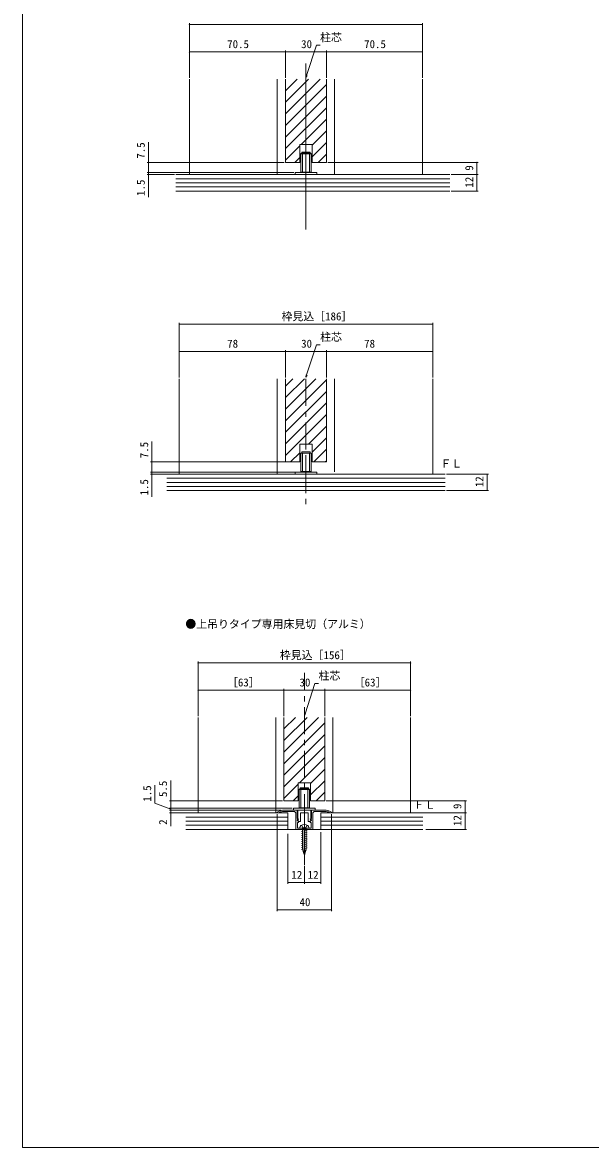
# Model space of a CAD drawing. Units: millimetres, scale not verified. Extents: x -1188 to -198, y -840 to 760.
# Drawn here: x -1188 to -771, y -840 to -15 of the extents above; entities that cross this region are included whole.
import ezdxf
from ezdxf.enums import TextEntityAlignment as Align

# ---------------------------------------------------------------- set-up
doc = ezdxf.new("R2010")
doc.units = ezdxf.units.MM
doc.header["$LTSCALE"] = 4
doc.linetypes.add('CHAIN1', pattern=[8, 5, -1, 1, -1])
doc.linetypes.add('DASHED3', pattern=[4, 3, -1])
doc.layers.add('0-1_USER1', color=4, linetype='Continuous')
for name, color, linetype, lineweight in [('0-2_YKK_ZWAK', 7, 'Continuous', 9), ('0-3_YKK_D', 6, 'Continuous', 9), ('0-4_YKK_11', 7, 'Continuous', 9), ('0-5_YKK_12', 2, 'Continuous', 9), ('0-7_YSS_K', 3, 'Continuous', 9), ('0-8_YKK_13', 4, 'Continuous', 9)]:
    doc.layers.add(name, color=color, linetype=linetype, lineweight=lineweight)
doc.styles.add('ＭＳ ゴシック', font='')
doc.styles.get('ＭＳ ゴシック').set_extended_font_data('MS Gothic')

msp = doc.modelspace()

# ---------------------------------------------------------------- linework, layer by layer
at = {"layer": '0-2_YKK_ZWAK'}
for p, q in [((-1188, -840), (-1188, 720)), ((-198, -840), (-1188, -840))]:
    msp.add_line(p, q, dxfattribs=at)
at = {"layer": '0-3_YKK_D'}
for p, q in [((-1065.5, -55.942), (-1065.5, -15.941)), ((-894.5, -55.942), (-894.5, -15.941)), ((-1065.5, -16.942), (-894.5, -16.942)), ((-979.474, -54.145), (-972.288, -32.043)), ((-972.288, -32.043), (-969.588, -32.043)), ((-1065.5, -55.942), (-1065.5, -35.942)), ((-1065.5, -36.942), (-995, -36.942)), ((-995, -55.942), (-995, -35.942)), ((-995, -55.942), (-995, -35.942)), ((-995, -36.942), (-965, -36.942)), ((-965, -55.942), (-965, -35.942)), ((-965, -54.186), (-965, -35.942)), ((-965, -36.942), (-894.5, -36.942)), ((-894.5, -55.942), (-894.5, -35.942)), ((-980, -55.762), (-979.908, -54.004)), ((-980, -55.762), (-979.474, -54.145)), ((-979.041, -54.286), (-980, -55.762)), ((-1095.5, -117.924), (-1095.5, -103.024)), ((-996, -117.924), (-1096.5, -117.924)), ((-1095.5, -125.427), (-1095.5, -117.924)), ((-964, -117.924), (-853.5, -117.924)), ((-854.5, -126.927), (-854.5, -117.924)), ((-989, -125.427), (-1096.5, -125.427)), ((-989, -125.427), (-1096.5, -125.427)), ((-1076.5, -126.927), (-1096.5, -126.927)), ((-1095.5, -125.427), (-1095.5, -123.727)), ((-873.5, -126.927), (-853.5, -126.927)), ((-873.5, -126.927), (-853.5, -126.927)), ((-854.5, -126.927), (-854.5, -138.927)), ((-873.5, -138.927), (-853.5, -138.927)), ((-1073, -275.492), (-1073, -235.492)), ((-1073, -236.492), (-887, -236.492)), ((-887, -275.492), (-887, -235.492)), ((-1073, -275.492), (-1073, -255.492)), ((-995, -275.492), (-995, -255.492)), ((-995, -275.492), (-995, -255.492)), ((-979.474, -273.696), (-972.288, -251.594)), ((-972.288, -251.594), (-969.588, -251.594)), ((-965, -275.492), (-965, -255.492)), ((-965, -273.737), (-965, -255.492)), ((-887, -275.492), (-887, -255.492)), ((-1073, -256.492), (-995, -256.492)), ((-995, -256.492), (-965, -256.492)), ((-965, -256.492), (-887, -256.492)), ((-980, -275.313), (-979.908, -273.555)), ((-980, -275.313), (-979.474, -273.696)), ((-979.041, -273.837), (-980, -275.313)), ((-1093, -337.474), (-1093, -322.574)), ((-993, -337.474), (-1094, -337.474)), ((-1093, -344.978), (-1093, -337.474)), ((-984.954, -344.978), (-1094, -344.978)), ((-986, -344.978), (-1094, -344.978)), ((-1093, -344.978), (-1093, -343.278)), ((-1077, -346.478), (-1094, -346.478)), ((-876.95, -346.478), (-846, -346.478)), ((-876.95, -346.478), (-846, -346.478)), ((-847, -346.478), (-847, -358.478)), ((-876.95, -358.478), (-846, -358.478)), ((-1059.175, -523.82), (-1059.175, -483.82)), ((-1059.175, -484.82), (-903.175, -484.82)), ((-903.175, -519.924), (-903.175, -483.82)), ((-980.649, -522.024), (-973.463, -499.922)), ((-973.463, -499.922), (-970.763, -499.922)), ((-1059.175, -523.82), (-1059.175, -503.82)), ((-1059.175, -504.82), (-996.175, -504.82)), ((-996.175, -523.82), (-996.175, -503.82)), ((-996.175, -523.82), (-996.175, -503.82)), ((-996.175, -504.82), (-966.175, -504.82)), ((-966.175, -523.82), (-966.175, -503.82)), ((-966.175, -522.064), (-966.175, -503.82)), ((-966.175, -504.82), (-903.175, -504.82)), ((-903.175, -523.82), (-903.175, -503.82)), ((-981.175, -523.64), (-981.083, -521.883)), ((-981.175, -523.64), (-980.649, -522.024)), ((-980.216, -522.165), (-981.175, -523.64)), ((-1090.789, -587.527), (-1090.789, -574.327)), ((-1079.175, -585.82), (-1079.175, -570.92)), ((-1079.175, -592.07), (-1090.789, -587.527)), ((-997.175, -585.82), (-1080.175, -585.82)), ((-1061, -591.32), (-1080.175, -591.32)), ((-990.175, -591.32), (-1080.175, -591.32)), ((-998.175, -592.82), (-1080.175, -592.82)), ((-998.175, -592.82), (-1080.175, -592.82)), ((-1079.175, -591.32), (-1079.175, -585.82)), ((-1079.175, -591.32), (-1079.175, -589.62)), ((-1079.175, -592.82), (-1079.175, -591.12)), ((-1079.175, -592.82), (-1079.175, -591.32)), ((-1079.175, -592.82), (-1079.175, -591.32)), ((-1079.175, -592.82), (-1079.175, -594.52)), ((-965.175, -585.82), (-862.175, -585.82)), ((-863.175, -594.82), (-863.175, -585.82)), ((-1061, -594.82), (-1080.175, -594.82)), ((-1001.175, -595.62), (-1001.175, -666.82)), ((-961.175, -595.62), (-961.175, -666.82)), ((-960.375, -594.82), (-862.175, -594.82)), ((-960.375, -594.82), (-862.175, -594.82)), ((-863.175, -594.82), (-863.175, -606.82)), ((-993.175, -610.127), (-993.175, -646.82)), ((-969.175, -608.82), (-969.175, -646.82)), ((-892.124, -606.82), (-862.175, -606.82)), ((-981.175, -633.839), (-981.175, -646.82)), ((-981.175, -633.839), (-981.175, -646.82)), ((-981.175, -645.82), (-993.175, -645.82)), ((-981.175, -645.82), (-969.175, -645.82)), ((-1001.175, -665.82), (-961.175, -665.82))]:
    msp.add_line(p, q, dxfattribs=at)
for points in [[(-1095.5, -125.427), (-1095.5, -126.927), (-1095.5, -143.527)], [(-1093, -344.978), (-1093, -346.478), (-1093, -363.078)], [(-1079.175, -592.82), (-1079.175, -594.82), (-1079.175, -604.506)]]:
    msp.add_lwpolyline(points, dxfattribs=at)
for centre, start, end in [((-1065.5, -16.942), 0, 180), ((-1065.5, -16.942), 180, 0), ((-894.5, -16.942), 0, 180), ((-894.5, -16.942), 180, 0), ((-1065.5, -36.942), 0, 180), ((-1065.5, -36.942), 180, 0), ((-995, -36.942), 0, 180), ((-995, -36.942), 0, 180), ((-995, -36.942), 180, 0), ((-995, -36.942), 180, 0), ((-965, -36.942), 0, 180), ((-965, -36.942), 0, 180), ((-965, -36.942), 180, 0), ((-965, -36.942), 180, 0), ((-894.5, -36.942), 0, 180), ((-894.5, -36.942), 180, 0), ((-1095.5, -117.924), 90, 270), ((-1095.5, -117.924), 270, 90), ((-854.5, -117.924), 90, 270), ((-854.5, -117.924), 270, 90), ((-1095.5, -125.427), 90, 270), ((-1095.5, -125.427), 90, 270), ((-1095.5, -126.927), 90, 270), ((-1095.5, -125.427), 270, 90), ((-1095.5, -125.427), 270, 90), ((-1095.5, -126.927), 270, 90), ((-854.5, -126.927), 90, 270), ((-854.5, -126.927), 90, 270), ((-854.5, -126.927), 270, 90), ((-854.5, -126.927), 270, 90), ((-854.5, -138.927), 90, 270), ((-854.5, -138.927), 270, 90), ((-1073, -236.492), 0, 180), ((-1073, -236.492), 180, 0), ((-887, -236.492), 0, 180), ((-887, -236.492), 180, 0), ((-1073, -256.492), 0, 180), ((-1073, -256.492), 180, 0), ((-995, -256.492), 0, 180), ((-995, -256.492), 0, 180), ((-995, -256.492), 180, 0), ((-995, -256.492), 180, 0), ((-965, -256.492), 0, 180), ((-965, -256.492), 0, 180), ((-965, -256.492), 180, 0), ((-965, -256.492), 180, 0), ((-887, -256.492), 0, 180), ((-887, -256.492), 180, 0), ((-1093, -337.474), 90, 270), ((-1093, -337.474), 270, 90), ((-1093, -344.978), 90, 270), ((-1093, -344.978), 90, 270), ((-1093, -344.978), 270, 90), ((-1093, -344.978), 270, 90), ((-1093, -346.478), 90, 270), ((-1093, -346.478), 270, 90), ((-847, -358.478), 90, 270), ((-847, -358.478), 270, 90), ((-1059.175, -484.82), 0, 180), ((-1059.175, -484.82), 180, 0), ((-903.175, -484.82), 0, 180), ((-903.175, -484.82), 180, 0), ((-1059.175, -504.82), 0, 180), ((-1059.175, -504.82), 180, 0), ((-996.175, -504.82), 0, 180), ((-996.175, -504.82), 0, 180), ((-996.175, -504.82), 180, 0), ((-996.175, -504.82), 180, 0), ((-966.175, -504.82), 0, 180), ((-966.175, -504.82), 0, 180), ((-966.175, -504.82), 180, 0), ((-966.175, -504.82), 180, 0), ((-903.175, -504.82), 0, 180), ((-903.175, -504.82), 180, 0), ((-1079.175, -585.82), 90, 270), ((-1079.175, -591.32), 90, 270), ((-1079.175, -591.32), 90, 270), ((-1079.175, -592.82), 90, 270), ((-1079.175, -592.82), 90, 270), ((-1079.175, -585.82), 270, 90), ((-1079.175, -591.32), 270, 90), ((-1079.175, -591.32), 270, 90), ((-1079.175, -592.82), 270, 90), ((-1079.175, -592.82), 270, 90), ((-863.175, -585.82), 90, 270), ((-863.175, -585.82), 270, 90), ((-1079.175, -594.82), 90, 270), ((-1079.175, -594.82), 270, 90), ((-863.175, -594.82), 90, 270), ((-863.175, -594.82), 90, 270), ((-863.175, -594.82), 270, 90), ((-863.175, -594.82), 270, 90), ((-863.175, -606.82), 90, 270), ((-863.175, -606.82), 270, 90), ((-993.175, -645.82), 0, 180), ((-993.175, -645.82), 180, 0), ((-981.175, -645.82), 0, 180), ((-981.175, -645.82), 0, 180), ((-981.175, -645.82), 180, 0), ((-981.175, -645.82), 180, 0), ((-969.175, -645.82), 0, 180), ((-969.175, -645.82), 180, 0), ((-1001.175, -665.82), 0, 180), ((-1001.175, -665.82), 180, 0), ((-961.175, -665.82), 0, 180), ((-961.175, -665.82), 180, 0)]:
    msp.add_arc(centre, 0.106, start, end, dxfattribs=at)
at = {"layer": '0-4_YKK_11'}
for p, q in [((-997.175, -592.82), (-986.475, -592.82)), ((-986.475, -592.82), (-986.475, -598.725)), ((-985.875, -592.82), (-985.875, -595.82)), ((-976.475, -592.82), (-985.875, -592.82)), ((-976.475, -595.82), (-976.475, -592.82)), ((-975.875, -592.82), (-965.175, -592.82)), ((-975.875, -598.725), (-975.875, -592.82)), ((-1001.175, -594.578), (-1000.993, -594.192)), ((-1001.175, -594.82), (-1001.175, -594.578)), ((-1000.273, -594.82), (-1001.175, -594.82)), ((-1000.098, -594.764), (-1000.273, -594.82)), ((-988.475, -593.82), (-997.175, -593.82)), ((-987.475, -594.82), (-988.475, -593.82)), ((-987.475, -606.82), (-987.475, -594.82)), ((-986.475, -598.725), (-985.978, -599.223)), ((-986.275, -601.82), (-986.275, -605.82)), ((-985.425, -601.82), (-986.275, -601.82)), ((-985.978, -599.223), (-986.225, -599.82)), ((-986.225, -600.42), (-986.075, -600.42)), ((-986.087, -599.82), (-986.201, -600.095)), ((-986.201, -600.095), (-985.175, -601.12)), ((-986.051, -598.539), (-986.113, -598.882)), ((-986.113, -598.882), (-985.563, -599.432)), ((-985.724, -599.82), (-986.087, -599.82)), ((-986.075, -600.42), (-985.425, -601.07)), ((-985.875, -598.266), (-986.051, -598.539)), ((-985.875, -595.82), (-985.875, -598.266)), ((-985.563, -599.432), (-985.724, -599.82)), ((-985.425, -601.07), (-985.425, -601.82)), ((-985.175, -601.12), (-983.875, -601.12)), ((-983.875, -594.82), (-981.175, -594.82)), ((-983.875, -601.12), (-983.875, -594.82)), ((-981.175, -594.82), (-978.475, -594.82)), ((-978.475, -594.82), (-978.475, -601.12)), ((-978.475, -601.12), (-977.175, -601.12)), ((-977.175, -601.12), (-976.149, -600.095)), ((-976.925, -601.07), (-976.275, -600.42)), ((-976.925, -601.82), (-976.925, -601.07)), ((-976.075, -601.82), (-976.925, -601.82)), ((-976.787, -599.432), (-976.237, -598.882)), ((-976.627, -599.82), (-976.787, -599.432)), ((-976.263, -599.82), (-976.627, -599.82)), ((-976.475, -598.266), (-976.475, -595.82)), ((-976.299, -598.539), (-976.475, -598.266)), ((-976.373, -599.223), (-975.875, -598.725)), ((-976.125, -599.82), (-976.373, -599.223)), ((-976.237, -598.882), (-976.299, -598.539)), ((-976.275, -600.42), (-976.125, -600.42)), ((-976.149, -600.095), (-976.263, -599.82)), ((-976.075, -605.82), (-976.075, -601.82)), ((-973.875, -593.82), (-974.875, -594.82)), ((-974.875, -594.82), (-974.875, -606.82)), ((-965.175, -593.82), (-973.875, -593.82)), ((-962.077, -594.82), (-962.252, -594.764)), ((-961.175, -594.82), (-962.077, -594.82)), ((-961.357, -594.192), (-961.175, -594.578)), ((-961.175, -594.578), (-961.175, -594.82)), ((-981.175, -606.82), (-987.475, -606.82)), ((-986.275, -605.82), (-981.633, -605.82)), ((-981.633, -605.82), (-981.45, -605.94)), ((-981.45, -605.94), (-980.9, -605.94)), ((-974.875, -606.82), (-981.175, -606.82)), ((-980.9, -605.94), (-980.717, -605.82)), ((-980.717, -605.82), (-976.075, -605.82))]:
    msp.add_line(p, q, dxfattribs=at)
for centre, radius, start, end in [((-997.175, -598.82), 6, 90, 129.52119), ((-965.175, -598.82), 6, 50.47879, 89.99998), ((-997.175, -598.82), 5, 89.99997, 125.77483), ((-986.225, -600.12), 0.3, 89.99998, 270), ((-976.125, -600.12), 0.3, 269.99998, 90), ((-965.175, -598.82), 5, 54.22516, 90.00002)]:
    msp.add_arc(centre, radius, start, end, dxfattribs=at)
at = {"layer": '0-5_YKK_12'}
for p, q in [((-980, -167.089), (-980, -45.427)), ((-1065.5, -126.927), (-1065.5, -56.941)), ((-1001, -126.927), (-1001, -56.941)), ((-995, -117.924), (-995, -56.941)), ((-995, -82.397), (-969.544, -56.941)), ((-995, -73.912), (-978.029, -56.941)), ((-995, -65.427), (-986.515, -56.941)), ((-965, -117.924), (-965, -56.941)), ((-959, -126.927), (-959, -56.941)), ((-894.5, -126.927), (-894.5, -56.941)), ((-995, -90.883), (-965, -60.883)), ((-995, -99.368), (-965, -69.368)), ((-995, -107.853), (-965, -77.853)), ((-983.585, -104.924), (-965, -86.339)), ((-975.5, -105.324), (-965, -94.824)), ((-995, -116.339), (-984.5, -105.838)), ((-984.5, -104.924), (-975.5, -104.924)), ((-984.5, -117.924), (-984.5, -104.924)), ((-975.5, -113.809), (-965, -103.309)), ((-975.5, -117.924), (-975.5, -104.924)), ((-988.1, -117.924), (-984.5, -114.324)), ((-971.129, -117.924), (-965, -111.794)), ((-995, -117.924), (-984.5, -117.924)), ((-975.5, -117.924), (-965, -117.924)), ((-959, -126.564), (-959, -126.927)), ((-1073, -346.478), (-1073, -276.492)), ((-1001, -346.478), (-1001, -276.492)), ((-995, -298.82), (-972.673, -276.492)), ((-995, -290.334), (-981.158, -276.492)), ((-995, -281.849), (-989.643, -276.492)), ((-995, -337.474), (-995, -276.492)), ((-995, -307.305), (-965, -277.305)), ((-965, -337.474), (-965, -276.492)), ((-959, -344.817), (-959, -276.492)), ((-887, -346.478), (-887, -276.492)), ((-995, -315.79), (-965, -285.79)), ((-995, -324.276), (-965, -294.276)), ((-995, -332.761), (-965, -302.761)), ((-978.228, -324.474), (-965, -311.246)), ((-975.5, -330.231), (-965, -319.731)), ((-984.5, -324.474), (-975.5, -324.474)), ((-984.5, -337.474), (-984.5, -324.474)), ((-975.5, -337.474), (-975.5, -324.474)), ((-974.258, -337.474), (-965, -328.217)), ((-995, -337.474), (-984.5, -337.474)), ((-991.228, -337.474), (-984.5, -330.746)), ((-975.5, -337.474), (-965, -337.474)), ((-965.773, -337.474), (-965, -336.702)), ((-959, -346.115), (-959, -346.478)), ((-1059.175, -594.823), (-1059.175, -524.82)), ((-1002.175, -594.823), (-1002.175, -524.82)), ((-996.175, -550.211), (-970.719, -524.756)), ((-996.175, -541.726), (-979.205, -524.756)), ((-996.175, -533.241), (-987.69, -524.756)), ((-996.175, -585.82), (-996.175, -524.82)), ((-966.175, -585.82), (-966.175, -524.82)), ((-960.175, -594.82), (-960.175, -524.82)), ((-903.175, -594.823), (-903.175, -524.82)), ((-996.175, -558.697), (-966.175, -528.697)), ((-996.175, -567.182), (-966.175, -537.182)), ((-996.175, -575.667), (-966.175, -545.667)), ((-984.843, -572.82), (-966.175, -554.153)), ((-976.675, -573.138), (-966.175, -562.638)), ((-996.175, -584.153), (-985.675, -573.653)), ((-985.675, -572.82), (-976.675, -572.82)), ((-985.675, -585.82), (-985.675, -572.82)), ((-976.675, -581.623), (-966.175, -571.123)), ((-976.675, -585.82), (-976.675, -572.82)), ((-989.358, -585.82), (-985.675, -582.138)), ((-972.387, -585.82), (-966.175, -579.608)), ((-996.175, -585.82), (-985.675, -585.82)), ((-976.675, -585.82), (-966.175, -585.82))]:
    msp.add_line(p, q, dxfattribs=at)
at = {"layer": '0-5_YKK_12', "linetype": 'CHAIN1'}
for p, q in [((-980, -276.492), (-980, -371.901)), ((-981.175, -633.134), (-981.175, -492.178))]:
    msp.add_line(p, q, dxfattribs=at)
at = {"layer": '0-7_YSS_K'}
for p, q in [((-977.5, -126.927), (-1075.5, -126.927)), ((-1075.5, -129.927), (-977.5, -129.927)), ((-874.5, -126.927), (-977.5, -126.927)), ((-977.5, -129.927), (-874.5, -129.927)), ((-1075.5, -132.927), (-977.5, -132.927)), ((-1075.5, -135.927), (-977.5, -135.927)), ((-874.5, -138.927), (-1075.5, -138.927)), ((-977.5, -132.927), (-874.5, -132.927)), ((-977.5, -135.927), (-874.5, -135.927)), ((-977.5, -346.478), (-1082.018, -346.478)), ((-1082.018, -349.478), (-977.5, -349.478)), ((-1082.018, -352.478), (-977.5, -352.478)), ((-877.95, -346.478), (-977.5, -346.478)), ((-977.5, -349.478), (-877.95, -349.478)), ((-977.5, -352.478), (-877.95, -352.478)), ((-1082.018, -355.478), (-977.5, -355.478)), ((-877.95, -358.478), (-1082.018, -358.478)), ((-977.5, -355.478), (-877.95, -355.478)), ((-993.175, -594.82), (-1068.193, -594.82)), ((-1068.193, -597.82), (-993.175, -597.82)), ((-1068.193, -600.82), (-993.175, -600.82)), ((-993.175, -594.82), (-993.175, -606.82)), ((-969.175, -594.82), (-969.175, -606.82)), ((-894.125, -594.82), (-969.175, -594.82)), ((-969.175, -597.82), (-894.125, -597.82)), ((-969.175, -600.82), (-894.125, -600.82)), ((-1068.193, -603.82), (-993.175, -603.82)), ((-894.125, -606.82), (-1068.193, -606.82)), ((-969.175, -603.82), (-894.125, -603.82))]:
    msp.add_line(p, q, dxfattribs=at)
at = {"layer": '0-8_YKK_13'}
for p, q in [((-983.75, -111.627), (-983.55, -111.427)), ((-983.75, -111.627), (-983.75, -125.027)), ((-976.25, -111.627), (-983.75, -111.627)), ((-976.45, -111.427), (-983.55, -111.427)), ((-983, -110.627), (-982.8, -110.427)), ((-983, -110.627), (-983, -111.427)), ((-982.8, -110.427), (-977.2, -110.427)), ((-982.5, -111.427), (-982.5, -125.427)), ((-980, -115.002), (-980, -135.759)), ((-977.5, -111.427), (-977.5, -125.427)), ((-977, -110.627), (-977.2, -110.427)), ((-976.25, -111.627), (-976.45, -111.427)), ((-976.25, -111.627), (-976.25, -125.027)), ((-988, -125.427), (-988, -126.927)), ((-972, -125.427), (-988, -125.427)), ((-988, -126.927), (-972, -126.927)), ((-983.55, -125.227), (-983.75, -125.027)), ((-976.25, -125.027), (-983.75, -125.027)), ((-976.45, -125.227), (-983.55, -125.227)), ((-976.45, -125.227), (-976.25, -125.027)), ((-972, -126.927), (-972, -125.427)), ((-983.75, -331.178), (-983.55, -330.978)), ((-983.75, -331.178), (-983.75, -344.578)), ((-976.25, -331.178), (-983.75, -331.178)), ((-976.45, -330.978), (-983.55, -330.978)), ((-983, -330.178), (-982.8, -329.978)), ((-983, -330.178), (-983, -330.978)), ((-982.8, -329.978), (-977.2, -329.978)), ((-982.5, -330.978), (-982.5, -344.978)), ((-980, -334.553), (-980, -355.31)), ((-977.5, -330.978), (-977.5, -344.978)), ((-977, -330.178), (-977.2, -329.978)), ((-976.25, -331.178), (-976.45, -330.978)), ((-976.25, -331.178), (-976.25, -344.578)), ((-988, -344.978), (-988, -346.478)), ((-972, -344.978), (-988, -344.978)), ((-983.55, -344.778), (-983.75, -344.578)), ((-976.25, -344.578), (-983.75, -344.578)), ((-976.45, -344.778), (-983.55, -344.778)), ((-976.45, -344.778), (-976.25, -344.578)), ((-972, -346.478), (-972, -344.978)), ((-988, -346.478), (-972, -346.478)), ((-984.175, -576.52), (-983.975, -576.32)), ((-984.175, -576.52), (-984.175, -577.32)), ((-983.975, -576.32), (-978.375, -576.32)), ((-978.175, -576.52), (-978.375, -576.32)), ((-984.925, -577.52), (-984.725, -577.32)), ((-984.925, -577.52), (-984.925, -590.92)), ((-977.425, -577.52), (-984.925, -577.52)), ((-977.625, -577.32), (-984.725, -577.32)), ((-983.675, -577.32), (-983.675, -591.32)), ((-981.175, -580.895), (-981.175, -601.652)), ((-978.675, -577.32), (-978.675, -591.32)), ((-977.425, -577.52), (-977.625, -577.32)), ((-977.425, -577.52), (-977.425, -590.92)), ((-989.175, -591.32), (-989.175, -592.82)), ((-973.175, -591.32), (-989.175, -591.32)), ((-989.175, -592.82), (-973.175, -592.82)), ((-977.425, -590.92), (-984.925, -590.92)), ((-977.625, -591.12), (-984.725, -591.12)), ((-977.625, -591.12), (-977.425, -590.92)), ((-973.175, -592.82), (-973.175, -591.32)), ((-984.675, -605.82), (-984.537, -605.305)), ((-984.675, -605.82), (-977.675, -605.82)), ((-979.175, -605.906), (-983.175, -606.978)), ((-979.175, -607.356), (-983.175, -608.428)), ((-979.175, -608.805), (-983.175, -609.877)), ((-982.575, -605.82), (-982.575, -620.992)), ((-979.775, -605.82), (-979.775, -620.992)), ((-977.675, -605.82), (-977.813, -605.305)), ((-979.175, -610.255), (-983.175, -611.326)), ((-979.175, -611.704), (-983.175, -612.776)), ((-979.175, -613.153), (-983.175, -614.225)), ((-979.175, -614.603), (-983.175, -615.675)), ((-979.175, -616.052), (-983.175, -617.124)), ((-979.175, -617.502), (-983.175, -618.573)), ((-979.175, -618.951), (-983.175, -620.023)), ((-979.175, -620.4), (-983.175, -621.472)), ((-981.175, -625.82), (-982.575, -620.992)), ((-979.575, -621.957), (-982.456, -622.729)), ((-980.25, -623.587), (-981.915, -624.033)), ((-980.925, -625.217), (-981.375, -625.338)), ((-981.175, -625.82), (-979.775, -620.992))]:
    msp.add_line(p, q, dxfattribs=at)
at = {"layer": '0-8_YKK_13', "linetype": 'CHAIN1'}
msp.add_line((-981.175, -600.72), (-981.175, -628.32), dxfattribs=at)
at = {"layer": '0-8_YKK_13', "linetype": 'DASHED3'}
for p, q in [((-983.175, -603.727), (-982.325, -605.47)), ((-982.325, -605.47), (-981.175, -606.081)), ((-980.025, -605.47), (-981.175, -606.081)), ((-979.175, -603.727), (-980.025, -605.47))]:
    msp.add_line(p, q, dxfattribs=at)
at = {"layer": '0-8_YKK_13'}
for points in [[(-983, -110.627), (-977, -110.627), (-977, -111.427)], [(-983, -330.178), (-977, -330.178), (-977, -330.978)], [(-984.175, -576.52), (-978.175, -576.52), (-978.175, -577.32)]]:
    msp.add_lwpolyline(points, dxfattribs=at)
for centre, radius, start, end in [((-982.315, -605.901), 2.3, 126.88408, 164.99998), ((-981.175, -607.42), 4.2, 53.11591, 126.88408), ((-980.035, -605.901), 2.3, 15, 53.11591)]:
    msp.add_arc(centre, radius, start, end, dxfattribs=at)

# ---------------------------------------------------------------- texts
at = {"layer": '0-1_USER1', "style": 'ＭＳ ゴシック'}
msp.add_text('●上吊りタイプ専用床見切（アルミ）', height=5.865, dxfattribs=at).set_placement((-1068.494, -461.052), align=Align.BOTTOM_LEFT)
at = {"layer": '0-3_YKK_D', "color": 4, "style": 'ＭＳ ゴシック'}
for s, p in [('柱芯', (-969.588, -31.044)), ('70.5', (-1037.77, -35.942)), ('30', (-983.52, -35.942)), ('70.5', (-937.27, -35.942)), ('枠見込［186］', (-997.92, -235.492)), ('柱芯', (-969.588, -250.594)), ('78', (-1037.77, -255.492)), ('30', (-983.52, -255.492)), ('78', (-937.27, -255.492)), ('枠見込［156］', (-999.095, -483.82)), ('柱芯', (-970.763, -498.922)), ('［63］', (-1037.915, -503.82)), ('30', (-984.695, -503.82)), ('［63］', (-944.915, -503.82)), ('12', (-990.695, -644.82)), ('12', (-978.695, -644.82)), ('40', (-984.695, -664.82))]:
    msp.add_text(s, height=5.865, dxfattribs=at).set_placement(p, align=Align.BOTTOM_LEFT)
for s, p in [('7.5', (-1096.5, -115.224)), ('9', (-855.5, -124.025)), ('1.5', (-1096.5, -142.527)), ('12', (-855.5, -136.447)), ('7.5', (-1094, -334.774)), ('1.5', (-1094, -362.078)), ('12', (-848, -355.998)), ('1.5', (-1091.789, -586.527)), ('5.5', (-1080.175, -583.12)), ('9', (-864.175, -591.92)), ('2', (-1080.175, -603.506)), ('12', (-864.175, -604.34))]:
    msp.add_text(s, height=5.865, rotation=90, dxfattribs=at).set_placement(p, align=Align.BOTTOM_LEFT)
at = {"layer": '0-7_YSS_K', "color": 4, "style": 'ＭＳ ゴシック'}
for p in [(-881.288, -343.478), (-900.965, -593.508)]:
    msp.add_text('ＦＬ', height=5.865, dxfattribs=at).set_placement(p, align=Align.BOTTOM_LEFT)

doc.saveas('drawing.dxf')
